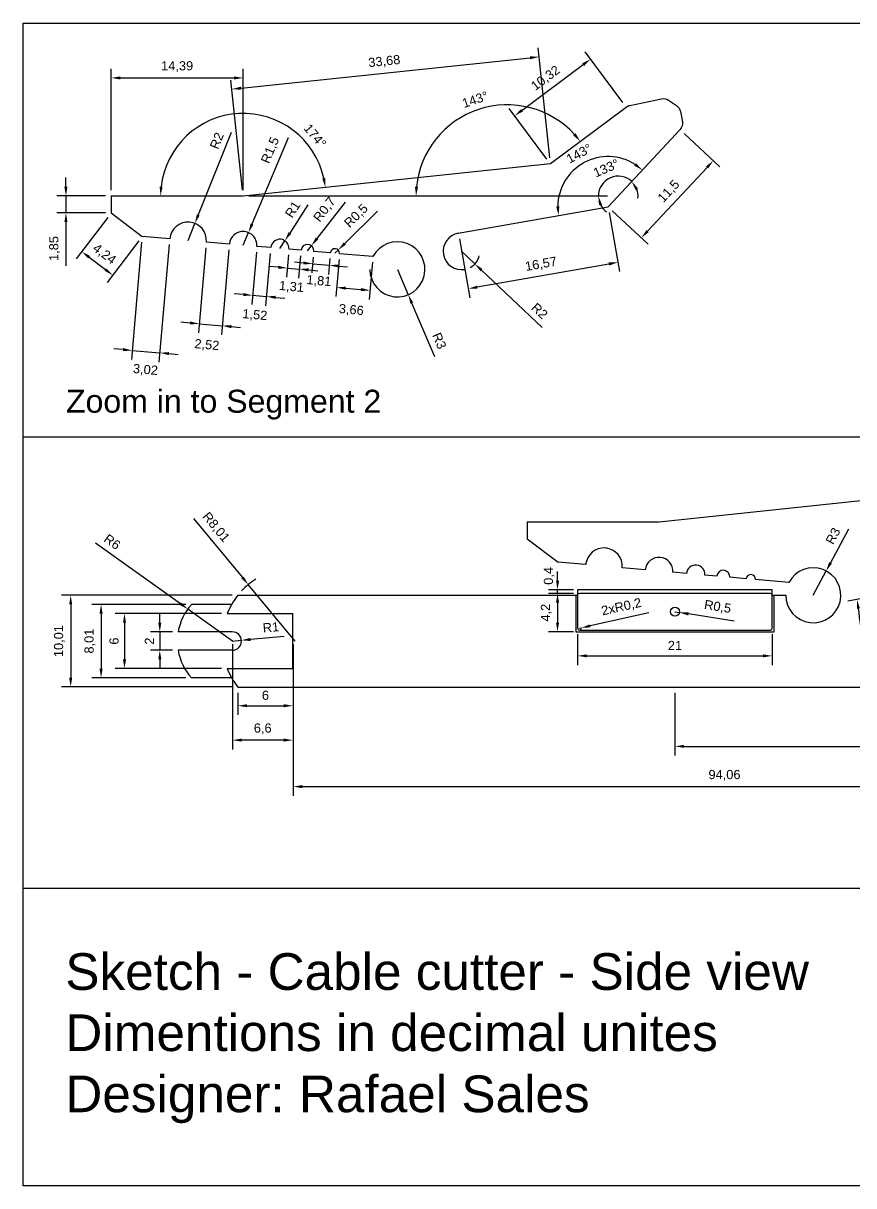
# Model space of a CAD drawing. Header units: millimetres. Extents: x 2155 to 2295, y 1443 to 1570.
# Drawn here: x 2154.8 to 2245.4, y 1443.3 to 1570 of the extents above; entities that cross this region are included whole.
import ezdxf

# ---------------------------------------------------------------- set-up
doc = ezdxf.new("R2010")
doc.units = ezdxf.units.MM
doc.layers.add('Dim', color=150, linetype='Continuous')
doc.styles.get("Standard").update_dxf_attribs({"font": 'arial.ttf'})
doc.dimstyles.new('ISO-25', dxfattribs={"dimtxt": 1, "dimasz": 1, "dimexe": 1, "dimexo": 0.625, "dimtad": 1, "dimtxsty": 'Standard', "dimcen": 1, "dimadec": 0, "dimazin": 0, "dimtfac": 1, "dimtmove": 0, "dimatfit": 3, "dimfxl": 1, "dimarcsym": 0})

# ---------------------------------------------------------------- blocks, each defined once
blk = doc.blocks.new('*D3')
at = {"layer": 'Defpoints', "color": 0, "transparency": 16777216}
for p in [(2242.36, 1510.3), (2240.95, 1507.65)]:
    blk.add_point(p, dxfattribs=at)
at = {"layer": 'Dim', "color": 0, "lineweight": -2, "transparency": 16777216}
for p, q in [((2244.78, 1514.85), (2242.83, 1511.18)), ((2240.95, 1507.65), (2242.36, 1510.3))]:
    blk.add_line(p, q, dxfattribs=at)
at = {"layer": 'Dim', "color": 0, "transparency": 16777216}
blk.add_solid([(2242.68, 1511.26), (2242.98, 1511.11), (2242.36, 1510.3)], dxfattribs=at)
at = {"layer": 'Dim', "color": 0, "transparency": 16777216, "insert": (2243.1, 1514.12), "char_height": 1, "attachment_point": 5, "rotation": 61.9548}
blk.add_mtext('R3', dxfattribs=at)
blk = doc.blocks.new('*D7')
at = {"layer": 'Defpoints', "color": 0, "transparency": 16777216}
for p in [(2177.61, 1502.65), (2178.61, 1502.74)]:
    blk.add_point(p, dxfattribs=at)
at = {"layer": 'Dim', "color": 0, "lineweight": -2, "transparency": 16777216}
for p, q in [((2177.61, 1502.65), (2178.61, 1502.74)), ((2183.26, 1503.15), (2179.61, 1502.83))]:
    blk.add_line(p, q, dxfattribs=at)
at = {"layer": 'Dim', "color": 0, "transparency": 16777216}
blk.add_solid([(2179.59, 1502.99), (2179.62, 1502.66), (2178.61, 1502.74)], dxfattribs=at)
at = {"layer": 'Dim', "color": 0, "transparency": 16777216, "insert": (2181.83, 1504.16), "char_height": 1, "attachment_point": 5, "rotation": 5.0805}
blk.add_mtext('R1', dxfattribs=at)
blk = doc.blocks.new('*D8')
at = {"layer": 'Defpoints', "color": 0, "transparency": 16777216}
for p in [(2172.77, 1506.15), (2177.65, 1502.65)]:
    blk.add_point(p, dxfattribs=at)
at = {"layer": 'Dim', "color": 0, "lineweight": -2, "transparency": 16777216}
for p, q in [((2162.71, 1513.38), (2171.96, 1506.74)), ((2177.65, 1502.65), (2172.77, 1506.15))]:
    blk.add_line(p, q, dxfattribs=at)
at = {"layer": 'Dim', "color": 0, "transparency": 16777216}
blk.add_solid([(2172.06, 1506.87), (2171.86, 1506.6), (2172.77, 1506.15)], dxfattribs=at)
at = {"layer": 'Dim', "color": 0, "transparency": 16777216, "insert": (2164.54, 1513.47), "char_height": 1, "attachment_point": 5, "rotation": 324.2882}
blk.add_mtext('R6', dxfattribs=at)
blk = doc.blocks.new('*D9')
at = {"layer": 'Defpoints', "color": 0, "transparency": 16777216}
for p in [(2173.17, 1506.65), (2163.32, 1498.65), (2173.17, 1498.65)]:
    blk.add_point(p, dxfattribs=at)
at = {"layer": 'Dim', "color": 0, "lineweight": -2, "transparency": 16777216}
for p, q in [((2172.55, 1506.65), (2162.32, 1506.65)), ((2163.32, 1505.65), (2163.32, 1499.65)), ((2172.55, 1498.65), (2162.32, 1498.65))]:
    blk.add_line(p, q, dxfattribs=at)
at = {"layer": 'Dim', "color": 0, "transparency": 16777216}
for points in [[(2163.15, 1505.65), (2163.49, 1505.65), (2163.32, 1506.65)], [(2163.15, 1499.65), (2163.49, 1499.65), (2163.32, 1498.65)]]:
    blk.add_solid(points, dxfattribs=at)
at = {"layer": 'Dim', "color": 0, "transparency": 16777216, "insert": (2162.1, 1502.65), "char_height": 1, "attachment_point": 5, "rotation": 90}
blk.add_mtext('8,01', dxfattribs=at)
blk = doc.blocks.new('*D10')
at = {"layer": 'Defpoints', "color": 0, "transparency": 16777216}
for p in [(2171.73, 1503.65), (2169.72, 1501.65), (2171.73, 1501.65)]:
    blk.add_point(p, dxfattribs=at)
at = {"layer": 'Dim', "color": 0, "lineweight": -2, "transparency": 16777216}
for p, q in [((2169.72, 1504.65), (2169.72, 1505.65)), ((2171.1, 1503.65), (2168.72, 1503.65)), ((2169.72, 1503.65), (2169.72, 1501.65)), ((2171.1, 1501.65), (2168.72, 1501.65)), ((2169.72, 1500.65), (2169.72, 1499.65))]:
    blk.add_line(p, q, dxfattribs=at)
at = {"layer": 'Dim', "color": 0, "transparency": 16777216}
for points in [[(2169.55, 1504.65), (2169.89, 1504.65), (2169.72, 1503.65)], [(2169.55, 1500.65), (2169.89, 1500.65), (2169.72, 1501.65)]]:
    blk.add_solid(points, dxfattribs=at)
at = {"layer": 'Dim', "color": 0, "transparency": 16777216, "insert": (2168.59, 1502.65), "char_height": 1, "attachment_point": 5, "rotation": 90}
blk.add_mtext('2', dxfattribs=at)
blk = doc.blocks.new('*D11')
at = {"layer": 'Defpoints', "color": 0, "transparency": 16777216}
for p in [(2177.06, 1505.65), (2165.87, 1499.65), (2177.06, 1499.65)]:
    blk.add_point(p, dxfattribs=at)
at = {"layer": 'Dim', "color": 0, "lineweight": -2, "transparency": 16777216}
for p, q in [((2176.44, 1505.65), (2164.87, 1505.65)), ((2165.87, 1504.65), (2165.87, 1500.65)), ((2176.44, 1499.65), (2164.87, 1499.65))]:
    blk.add_line(p, q, dxfattribs=at)
at = {"layer": 'Dim', "color": 0, "transparency": 16777216}
for points in [[(2165.71, 1504.65), (2166.04, 1504.65), (2165.87, 1505.65)], [(2165.71, 1500.65), (2166.04, 1500.65), (2165.87, 1499.65)]]:
    blk.add_solid(points, dxfattribs=at)
at = {"layer": 'Dim', "color": 0, "transparency": 16777216, "insert": (2164.74, 1502.65), "char_height": 1, "attachment_point": 5, "rotation": 90}
blk.add_mtext('6', dxfattribs=at)
blk = doc.blocks.new('*D12')
at = {"layer": 'Defpoints', "color": 0, "transparency": 16777216}
for p in [(2178.23, 1507.65), (2160.01, 1497.65), (2178.23, 1497.65)]:
    blk.add_point(p, dxfattribs=at)
at = {"layer": 'Dim', "color": 0, "lineweight": -2, "transparency": 16777216}
for p, q in [((2177.61, 1507.65), (2159.01, 1507.65)), ((2160.01, 1506.65), (2160.01, 1498.65)), ((2177.61, 1497.65), (2159.01, 1497.65))]:
    blk.add_line(p, q, dxfattribs=at)
at = {"layer": 'Dim', "color": 0, "transparency": 16777216}
for points in [[(2159.84, 1506.65), (2160.17, 1506.65), (2160.01, 1507.65)], [(2159.84, 1498.65), (2160.17, 1498.65), (2160.01, 1497.65)]]:
    blk.add_solid(points, dxfattribs=at)
at = {"layer": 'Dim', "color": 0, "transparency": 16777216, "insert": (2158.78, 1502.65), "char_height": 1, "attachment_point": 5, "rotation": 90}
blk.add_mtext('10,01', dxfattribs=at)
blk = doc.blocks.new('*D13')
at = {"layer": 'Defpoints', "color": 0, "transparency": 16777216}
for p in [(2179.37, 1508.81), (2184.48, 1502.65)]:
    blk.add_point(p, dxfattribs=at)
at = {"layer": 'Dim', "color": 0, "lineweight": -2, "transparency": 16777216}
for p, q in [((2173.39, 1516.03), (2178.74, 1509.58)), ((2184.48, 1502.65), (2179.37, 1508.81))]:
    blk.add_line(p, q, dxfattribs=at)
blk.add_arc((2184.48, 1502.65), 8.01, 122.5049, 136.8446, dxfattribs=at)
at = {"layer": 'Dim', "color": 0, "transparency": 16777216}
blk.add_solid([(2178.86, 1509.69), (2178.61, 1509.48), (2179.37, 1508.81)], dxfattribs=at)
at = {"layer": 'Dim', "color": 0, "transparency": 16777216, "insert": (2175.81, 1515.03), "char_height": 1, "attachment_point": 5, "rotation": 309.662}
blk.add_mtext('R8,01', dxfattribs=at)
blk = doc.blocks.new('*D14')
at = {"layer": 'Defpoints', "color": 0, "transparency": 16777216}
for p in [(2177.64, 1502.94), (2184.24, 1502.94), (2177.64, 1491.85)]:
    blk.add_point(p, dxfattribs=at)
at = {"layer": 'Dim', "color": 0, "lineweight": -2, "transparency": 16777216}
for p, q in [((2177.64, 1502.32), (2177.64, 1490.85)), ((2184.24, 1502.32), (2184.24, 1490.85)), ((2183.24, 1491.85), (2178.64, 1491.85))]:
    blk.add_line(p, q, dxfattribs=at)
at = {"layer": 'Dim', "color": 0, "transparency": 16777216}
for points in [[(2178.64, 1492.02), (2178.64, 1491.69), (2177.64, 1491.85)], [(2183.24, 1492.02), (2183.24, 1491.69), (2184.24, 1491.85)]]:
    blk.add_solid(points, dxfattribs=at)
at = {"layer": 'Dim', "color": 0, "transparency": 16777216, "insert": (2180.94, 1493.08), "char_height": 1, "attachment_point": 5}
blk.add_mtext('6,6', dxfattribs=at)
blk = doc.blocks.new('*D15')
at = {"layer": 'Defpoints', "color": 0, "transparency": 16777216}
for p in [(2178.23, 1497.65), (2184.24, 1497.65), (2184.24, 1495.6)]:
    blk.add_point(p, dxfattribs=at)
at = {"layer": 'Dim', "color": 0, "lineweight": -2, "transparency": 16777216}
for p, q in [((2178.23, 1497.02), (2178.23, 1494.6)), ((2184.24, 1497.02), (2184.24, 1494.6)), ((2179.23, 1495.6), (2183.24, 1495.6))]:
    blk.add_line(p, q, dxfattribs=at)
at = {"layer": 'Dim', "color": 0, "transparency": 16777216}
for points in [[(2179.23, 1495.77), (2179.23, 1495.44), (2178.23, 1495.6)], [(2183.24, 1495.77), (2183.24, 1495.44), (2184.24, 1495.6)]]:
    blk.add_solid(points, dxfattribs=at)
at = {"layer": 'Dim', "color": 0, "transparency": 16777216, "insert": (2181.24, 1496.74), "char_height": 1, "attachment_point": 5}
blk.add_mtext('6', dxfattribs=at)
blk = doc.blocks.new('*D16')
at = {"layer": 'Defpoints', "color": 0, "transparency": 16777216}
for p in [(2184.24, 1497.65), (2278.3, 1497.65), (2278.3, 1486.79)]:
    blk.add_point(p, dxfattribs=at)
at = {"layer": 'Dim', "color": 0, "lineweight": -2, "transparency": 16777216}
for p, q in [((2184.24, 1497.02), (2184.24, 1485.79)), ((2278.3, 1497.02), (2278.3, 1485.79)), ((2185.24, 1486.79), (2277.3, 1486.79))]:
    blk.add_line(p, q, dxfattribs=at)
at = {"layer": 'Dim', "color": 0, "transparency": 16777216}
for points in [[(2185.24, 1486.95), (2185.24, 1486.62), (2184.24, 1486.79)], [(2277.3, 1486.95), (2277.3, 1486.62), (2278.3, 1486.79)]]:
    blk.add_solid(points, dxfattribs=at)
at = {"layer": 'Dim', "color": 0, "transparency": 16777216, "insert": (2231.27, 1488.01), "char_height": 1, "attachment_point": 5}
blk.add_mtext('94,06', dxfattribs=at)
blk = doc.blocks.new('*D17')
at = {"layer": 'Defpoints', "color": 0, "transparency": 16777216}
for p in [(2268.98, 1511.3), (2248.28, 1507.65), (2246.44, 1500.84), (2178.23, 1497.65), (2278.3, 1497.65)]:
    blk.add_point(p, dxfattribs=at)
at = {"layer": 'Dim', "color": 0, "lineweight": -2, "transparency": 16777216}
blk.add_line((2247.67, 1507.54), (2244.71, 1507.02), dxfattribs=at)
blk.add_arc((2191.53, 1497.65), 55, 1.0417, 8.9583, dxfattribs=at)
at = {"layer": 'Dim', "color": 0, "transparency": 16777216}
for points in [[(2245.7, 1506.18), (2246.03, 1506.24), (2245.7, 1507.2)], [(2246.69, 1498.65), (2246.36, 1498.64), (2246.53, 1497.65)]]:
    blk.add_solid(points, dxfattribs=at)
at = {"layer": 'Dim', "color": 0, "transparency": 16777216, "insert": (2247.46, 1502.54), "char_height": 1, "attachment_point": 5, "rotation": 275}
blk.add_mtext('10°', dxfattribs=at)
blk = doc.blocks.new('*D24')
at = {"layer": 'Defpoints', "color": 0, "transparency": 16777216}
for p in [(2215.26, 1504.05), (2236.47, 1504.05), (2236.47, 1501.04)]:
    blk.add_point(p, dxfattribs=at)
at = {"layer": 'Dim', "color": 0, "lineweight": -2, "transparency": 16777216}
for p, q in [((2215.26, 1503.42), (2215.26, 1500.04)), ((2236.47, 1503.42), (2236.47, 1500.04)), ((2216.26, 1501.04), (2235.47, 1501.04))]:
    blk.add_line(p, q, dxfattribs=at)
at = {"layer": 'Dim', "color": 0, "transparency": 16777216}
for points in [[(2216.26, 1501.21), (2216.26, 1500.88), (2215.26, 1501.04)], [(2235.47, 1501.21), (2235.47, 1500.88), (2236.47, 1501.04)]]:
    blk.add_solid(points, dxfattribs=at)
at = {"layer": 'Dim', "color": 0, "transparency": 16777216, "insert": (2225.87, 1502.17), "char_height": 1, "attachment_point": 5}
blk.add_mtext('21', dxfattribs=at)
blk = doc.blocks.new('*D25')
at = {"layer": 'Defpoints', "color": 0, "transparency": 16777216}
for p in [(2225.87, 1497.65), (2278.3, 1497.65), (2278.3, 1491.17)]:
    blk.add_point(p, dxfattribs=at)
at = {"layer": 'Dim', "color": 0, "lineweight": -2, "transparency": 16777216}
for p, q in [((2225.87, 1497.02), (2225.87, 1490.17)), ((2278.3, 1497.02), (2278.3, 1490.17)), ((2226.87, 1491.17), (2277.3, 1491.17))]:
    blk.add_line(p, q, dxfattribs=at)
at = {"layer": 'Dim', "color": 0, "transparency": 16777216}
for points in [[(2226.87, 1491.34), (2226.87, 1491.01), (2225.87, 1491.17)], [(2277.3, 1491.34), (2277.3, 1491.01), (2278.3, 1491.17)]]:
    blk.add_solid(points, dxfattribs=at)
at = {"layer": 'Dim', "color": 0, "transparency": 16777216, "insert": (2252.08, 1492.4), "char_height": 1, "attachment_point": 5}
blk.add_mtext('52,44', dxfattribs=at)
blk = doc.blocks.new('*D27')
at = {"layer": 'Defpoints', "color": 0, "transparency": 16777216}
for p in [(2215.46, 1507.85), (2213.07, 1503.65), (2215.46, 1503.65)]:
    blk.add_point(p, dxfattribs=at)
at = {"layer": 'Dim', "color": 0, "lineweight": -2, "transparency": 16777216}
for p, q in [((2214.83, 1507.85), (2212.07, 1507.85)), ((2213.07, 1506.85), (2213.07, 1504.65)), ((2214.83, 1503.65), (2212.07, 1503.65))]:
    blk.add_line(p, q, dxfattribs=at)
at = {"layer": 'Dim', "color": 0, "transparency": 16777216}
for points in [[(2212.91, 1506.85), (2213.24, 1506.85), (2213.07, 1507.85)], [(2212.91, 1504.65), (2213.24, 1504.65), (2213.07, 1503.65)]]:
    blk.add_solid(points, dxfattribs=at)
at = {"layer": 'Dim', "color": 0, "transparency": 16777216, "insert": (2211.85, 1505.75), "char_height": 1, "attachment_point": 5, "rotation": 90}
blk.add_mtext('4,2', dxfattribs=at)
blk = doc.blocks.new('*D28')
at = {"layer": 'Defpoints', "color": 0, "transparency": 16777216}
for p in [(2213.07, 1508.25), (2215.46, 1508.25), (2215.46, 1507.85)]:
    blk.add_point(p, dxfattribs=at)
at = {"layer": 'Dim', "color": 0, "lineweight": -2, "transparency": 16777216}
for p, q in [((2213.07, 1509.25), (2213.07, 1510.25)), ((2214.83, 1508.25), (2212.07, 1508.25)), ((2214.83, 1507.85), (2212.07, 1507.85)), ((2213.07, 1507.85), (2213.07, 1508.25)), ((2213.07, 1506.85), (2213.07, 1505.85))]:
    blk.add_line(p, q, dxfattribs=at)
at = {"layer": 'Dim', "color": 0, "transparency": 16777216}
for points in [[(2212.91, 1509.25), (2213.24, 1509.25), (2213.07, 1508.25)], [(2212.91, 1506.85), (2213.24, 1506.85), (2213.07, 1507.85)]]:
    blk.add_solid(points, dxfattribs=at)
at = {"layer": 'Dim', "color": 0, "transparency": 16777216, "insert": (2212.17, 1509.76), "char_height": 1, "attachment_point": 5, "rotation": 90}
blk.add_mtext('0,4', dxfattribs=at)
blk = doc.blocks.new('*D29')
at = {"layer": 'Defpoints', "color": 0, "transparency": 16777216}
for p in [(2225.87, 1505.85), (2226.36, 1505.77)]:
    blk.add_point(p, dxfattribs=at)
at = {"layer": 'Dim', "color": 0, "lineweight": -2, "transparency": 16777216}
for p, q in [((2225.87, 1505.85), (2226.36, 1505.77)), ((2232.32, 1504.81), (2227.35, 1505.61))]:
    blk.add_line(p, q, dxfattribs=at)
at = {"layer": 'Dim', "color": 0, "transparency": 16777216}
blk.add_solid([(2227.37, 1505.78), (2227.32, 1505.45), (2226.36, 1505.77)], dxfattribs=at)
at = {"layer": 'Dim', "color": 0, "transparency": 16777216, "insert": (2230.52, 1506.34), "char_height": 1, "attachment_point": 5, "rotation": 350.8528}
blk.add_mtext('R0,5', dxfattribs=at)
blk = doc.blocks.new('*D30')
at = {"layer": 'Defpoints', "color": 0, "transparency": 16777216}
for p in [(2215.46, 1504.05), (2215.65, 1504.09)]:
    blk.add_point(p, dxfattribs=at)
at = {"layer": 'Dim', "color": 0, "lineweight": -2, "transparency": 16777216}
for p, q in [((2223.03, 1505.74), (2216.63, 1504.31)), ((2215.46, 1504.05), (2215.65, 1504.09))]:
    blk.add_line(p, q, dxfattribs=at)
blk.add_arc((2215.46, 1504.05), 0.2, 270, 12.5865, dxfattribs=at)
at = {"layer": 'Dim', "color": 0, "transparency": 16777216}
blk.add_solid([(2216.59, 1504.47), (2216.67, 1504.15), (2215.65, 1504.09)], dxfattribs=at)
at = {"layer": 'Dim', "color": 0, "transparency": 16777216, "insert": (2220.05, 1506.33), "char_height": 1, "attachment_point": 5, "rotation": 12.5865}
blk.add_mtext('2xR0,2', dxfattribs=at)
blk = doc.blocks.new('*D31')
at = {"layer": 'Defpoints', "color": 0, "transparency": 16777216}
for p in [(2195.62, 1543.18), (2196.8, 1540.42)]:
    blk.add_point(p, dxfattribs=at)
at = {"layer": 'Dim', "color": 0, "lineweight": -2, "transparency": 16777216}
for p, q in [((2195.62, 1543.18), (2196.8, 1540.42)), ((2199.71, 1533.63), (2197.19, 1539.5))]:
    blk.add_line(p, q, dxfattribs=at)
at = {"layer": 'Dim', "color": 0, "transparency": 16777216}
blk.add_solid([(2197.35, 1539.57), (2197.04, 1539.44), (2196.8, 1540.42)], dxfattribs=at)
at = {"layer": 'Dim', "color": 0, "transparency": 16777216, "insert": (2200.19, 1535.39), "char_height": 1, "attachment_point": 5, "rotation": 293.2104}
blk.add_mtext('R3', dxfattribs=at)
blk = doc.blocks.new('*D32')
at = {"layer": 'Defpoints', "color": 0, "transparency": 16777216}
for p in [(2202.61, 1545.15), (2204.06, 1543.77)]:
    blk.add_point(p, dxfattribs=at)
at = {"layer": 'Dim', "color": 0, "lineweight": -2, "transparency": 16777216}
for p, q in [((2202.61, 1545.15), (2204.06, 1543.77)), ((2211.38, 1536.85), (2204.79, 1543.09))]:
    blk.add_line(p, q, dxfattribs=at)
blk.add_arc((2202.61, 1545.15), 2, 297.8929, 345.2057, dxfattribs=at)
at = {"layer": 'Dim', "color": 0, "transparency": 16777216}
blk.add_solid([(2204.9, 1543.21), (2204.67, 1542.97), (2204.06, 1543.77)], dxfattribs=at)
at = {"layer": 'Dim', "color": 0, "transparency": 16777216, "insert": (2211.12, 1538.65), "char_height": 1, "attachment_point": 5, "rotation": 316.577}
blk.add_mtext('R2', dxfattribs=at)
blk = doc.blocks.new('*D33')
at = {"layer": 'Defpoints', "color": 0, "transparency": 16777216}
for p in [(2189.17, 1545.29), (2188.81, 1544.93)]:
    blk.add_point(p, dxfattribs=at)
at = {"layer": 'Dim', "color": 0, "lineweight": -2, "transparency": 16777216}
for p, q in [((2193.46, 1549.53), (2189.88, 1545.99)), ((2188.81, 1544.93), (2189.17, 1545.29))]:
    blk.add_line(p, q, dxfattribs=at)
at = {"layer": 'Dim', "color": 0, "transparency": 16777216}
blk.add_solid([(2189.76, 1546.11), (2190, 1545.87), (2189.17, 1545.29)], dxfattribs=at)
at = {"layer": 'Dim', "color": 0, "transparency": 16777216, "insert": (2191.16, 1548.98), "char_height": 1, "attachment_point": 5, "rotation": 44.7015}
blk.add_mtext('R0,5', dxfattribs=at)
blk = doc.blocks.new('*D34')
at = {"layer": 'Defpoints', "color": 0, "transparency": 16777216}
for p in [(2185.81, 1545.2), (2186.24, 1545.75)]:
    blk.add_point(p, dxfattribs=at)
at = {"layer": 'Dim', "color": 0, "lineweight": -2, "transparency": 16777216}
for p, q in [((2189.94, 1550.51), (2186.85, 1546.54)), ((2185.81, 1545.2), (2186.24, 1545.75))]:
    blk.add_line(p, q, dxfattribs=at)
at = {"layer": 'Dim', "color": 0, "transparency": 16777216}
blk.add_solid([(2186.72, 1546.64), (2186.99, 1546.44), (2186.24, 1545.75)], dxfattribs=at)
at = {"layer": 'Dim', "color": 0, "transparency": 16777216, "insert": (2187.73, 1549.67), "char_height": 1, "attachment_point": 5, "rotation": 52.1776}
blk.add_mtext('R0,7', dxfattribs=at)
blk = doc.blocks.new('*D35')
at = {"layer": 'Defpoints', "color": 0, "transparency": 16777216}
for p in [(2183.35, 1546.3), (2182.81, 1545.46)]:
    blk.add_point(p, dxfattribs=at)
at = {"layer": 'Dim', "color": 0, "lineweight": -2, "transparency": 16777216}
for p, q in [((2185.87, 1550.23), (2183.89, 1547.14)), ((2182.81, 1545.46), (2183.35, 1546.3))]:
    blk.add_line(p, q, dxfattribs=at)
at = {"layer": 'Dim', "color": 0, "transparency": 16777216}
blk.add_solid([(2183.75, 1547.23), (2184.03, 1547.05), (2183.35, 1546.3)], dxfattribs=at)
at = {"layer": 'Dim', "color": 0, "transparency": 16777216, "insert": (2184.2, 1549.72), "char_height": 1, "attachment_point": 5, "rotation": 57.3249}
blk.add_mtext('R1', dxfattribs=at)
blk = doc.blocks.new('*D36')
at = {"layer": 'Defpoints', "color": 0, "transparency": 16777216}
for p in [(2179.39, 1547.19), (2178.81, 1545.81)]:
    blk.add_point(p, dxfattribs=at)
at = {"layer": 'Dim', "color": 0, "lineweight": -2, "transparency": 16777216}
for p, q in [((2183.72, 1557.53), (2179.77, 1548.12)), ((2178.81, 1545.81), (2179.39, 1547.19))]:
    blk.add_line(p, q, dxfattribs=at)
at = {"layer": 'Dim', "color": 0, "transparency": 16777216}
blk.add_solid([(2179.62, 1548.18), (2179.93, 1548.05), (2179.39, 1547.19)], dxfattribs=at)
at = {"layer": 'Dim', "color": 0, "transparency": 16777216, "insert": (2181.81, 1556.15), "char_height": 1, "attachment_point": 5, "rotation": 67.276}
blk.add_mtext('R1,5', dxfattribs=at)
blk = doc.blocks.new('*D37')
at = {"layer": 'Defpoints', "color": 0, "transparency": 16777216}
for p in [(2173.54, 1548.19), (2172.8, 1546.34)]:
    blk.add_point(p, dxfattribs=at)
at = {"layer": 'Dim', "color": 0, "lineweight": -2, "transparency": 16777216}
for p, q in [((2177.5, 1558.12), (2173.91, 1549.12)), ((2172.8, 1546.34), (2173.54, 1548.19))]:
    blk.add_line(p, q, dxfattribs=at)
at = {"layer": 'Dim', "color": 0, "transparency": 16777216}
blk.add_solid([(2173.76, 1549.19), (2174.07, 1549.06), (2173.54, 1548.19)], dxfattribs=at)
at = {"layer": 'Dim', "color": 0, "transparency": 16777216, "insert": (2175.93, 1557.21), "char_height": 1, "attachment_point": 5, "rotation": 68.2486}
blk.add_mtext('R2', dxfattribs=at)
blk = doc.blocks.new('*D38')
at = {"layer": 'Defpoints', "color": 0, "transparency": 16777216}
for p in [(2178.81, 1564.05), (2164.42, 1551.18), (2178.81, 1551.18)]:
    blk.add_point(p, dxfattribs=at)
at = {"layer": 'Dim', "color": 0, "lineweight": -2, "transparency": 16777216}
for p, q in [((2164.42, 1551.81), (2164.42, 1565.05)), ((2165.42, 1564.05), (2177.81, 1564.05)), ((2178.81, 1551.81), (2178.81, 1565.05))]:
    blk.add_line(p, q, dxfattribs=at)
at = {"layer": 'Dim', "color": 0, "transparency": 16777216}
for points in [[(2165.42, 1564.22), (2165.42, 1563.89), (2164.42, 1564.05)], [(2177.81, 1564.22), (2177.81, 1563.89), (2178.81, 1564.05)]]:
    blk.add_solid(points, dxfattribs=at)
at = {"layer": 'Dim', "color": 0, "transparency": 16777216, "insert": (2171.61, 1565.28), "char_height": 1, "attachment_point": 5}
blk.add_mtext('14,39', dxfattribs=at)
blk = doc.blocks.new('*D39')
at = {"layer": 'Defpoints', "color": 0, "transparency": 16777216}
for p in [(2211.07, 1566.35), (2212.3, 1554.7), (2178.81, 1551.18)]:
    blk.add_point(p, dxfattribs=at)
at = {"layer": 'Dim', "color": 0, "lineweight": -2, "transparency": 16777216}
for p, q in [((2212.23, 1555.33), (2210.97, 1567.34)), ((2178.58, 1562.93), (2210.08, 1566.24)), ((2178.74, 1551.81), (2177.48, 1563.82))]:
    blk.add_line(p, q, dxfattribs=at)
at = {"layer": 'Dim', "color": 0, "transparency": 16777216}
for points in [[(2210.06, 1566.41), (2210.1, 1566.08), (2211.07, 1566.35)], [(2178.56, 1563.1), (2178.59, 1562.76), (2177.58, 1562.83)]]:
    blk.add_solid(points, dxfattribs=at)
at = {"layer": 'Dim', "color": 0, "transparency": 16777216, "insert": (2194.2, 1565.81), "char_height": 1, "attachment_point": 5, "rotation": 6}
blk.add_mtext('33,68', dxfattribs=at)
blk = doc.blocks.new('*D40')
at = {"layer": 'Defpoints', "color": 0, "transparency": 16777216}
for p in [(2216.67, 1566.1), (2220.57, 1560.88), (2212.3, 1554.7)]:
    blk.add_point(p, dxfattribs=at)
at = {"layer": 'Dim', "color": 0, "lineweight": -2, "transparency": 16777216}
for p, q in [((2220.19, 1561.38), (2216.07, 1566.9)), ((2209.2, 1560.52), (2215.87, 1565.5)), ((2211.92, 1555.21), (2207.8, 1560.72))]:
    blk.add_line(p, q, dxfattribs=at)
at = {"layer": 'Dim', "color": 0, "transparency": 16777216}
for points in [[(2215.77, 1565.63), (2215.97, 1565.36), (2216.67, 1566.1)], [(2209.1, 1560.65), (2209.3, 1560.39), (2208.4, 1559.92)]]:
    blk.add_solid(points, dxfattribs=at)
at = {"layer": 'Dim', "color": 0, "transparency": 16777216, "insert": (2211.8, 1563.99), "char_height": 1, "attachment_point": 5, "rotation": 36.76}
blk.add_mtext('10,32', dxfattribs=at)
blk = doc.blocks.new('*D41')
at = {"layer": 'Defpoints', "color": 0, "transparency": 16777216}
for p in [(2218.58, 1550), (2202.26, 1547.12), (2203.33, 1541.06)]:
    blk.add_point(p, dxfattribs=at)
at = {"layer": 'Dim', "color": 0, "lineweight": -2, "transparency": 16777216}
for p, q in [((2218.69, 1549.38), (2219.82, 1542.95)), ((2202.37, 1546.51), (2203.5, 1540.07)), ((2218.66, 1543.76), (2204.31, 1541.23))]:
    blk.add_line(p, q, dxfattribs=at)
at = {"layer": 'Dim', "color": 0, "transparency": 16777216}
for points in [[(2218.63, 1543.93), (2218.69, 1543.6), (2219.65, 1543.94)], [(2204.28, 1541.4), (2204.34, 1541.07), (2203.33, 1541.06)]]:
    blk.add_solid(points, dxfattribs=at)
at = {"layer": 'Dim', "color": 0, "transparency": 16777216, "insert": (2211.28, 1543.7), "char_height": 1, "attachment_point": 5, "rotation": 10}
blk.add_mtext('16,57', dxfattribs=at)
blk = doc.blocks.new('*D42')
at = {"layer": 'Defpoints', "color": 0, "transparency": 16777216}
for p in [(2226.42, 1558.41), (2230.05, 1555.03), (2218.58, 1550)]:
    blk.add_point(p, dxfattribs=at)
at = {"layer": 'Dim', "color": 0, "lineweight": -2, "transparency": 16777216}
for p, q in [((2226.88, 1557.98), (2230.78, 1554.35)), ((2222.89, 1547.35), (2229.37, 1554.3)), ((2219.04, 1549.57), (2222.94, 1545.93))]:
    blk.add_line(p, q, dxfattribs=at)
at = {"layer": 'Dim', "color": 0, "transparency": 16777216}
for points in [[(2229.25, 1554.41), (2229.49, 1554.18), (2230.05, 1555.03)], [(2222.77, 1547.46), (2223.01, 1547.23), (2222.21, 1546.62)]]:
    blk.add_solid(points, dxfattribs=at)
at = {"layer": 'Dim', "color": 0, "transparency": 16777216, "insert": (2225.23, 1551.66), "char_height": 1, "attachment_point": 5, "rotation": 47}
blk.add_mtext('11,5', dxfattribs=at)
blk = doc.blocks.new('*D43')
at = {"layer": 'Defpoints', "color": 0, "transparency": 16777216}
for p in [(2164.42, 1551.18), (2159.49, 1549.33), (2164.42, 1549.33)]:
    blk.add_point(p, dxfattribs=at)
at = {"layer": 'Dim', "color": 0, "lineweight": -2, "transparency": 16777216}
for p, q in [((2159.49, 1552.18), (2159.49, 1553.18)), ((2163.79, 1551.18), (2158.49, 1551.18)), ((2159.49, 1551.18), (2159.49, 1549.33)), ((2163.79, 1549.33), (2158.49, 1549.33)), ((2159.49, 1548.33), (2159.49, 1543.57))]:
    blk.add_line(p, q, dxfattribs=at)
at = {"layer": 'Dim', "color": 0, "transparency": 16777216}
for points in [[(2159.32, 1552.18), (2159.66, 1552.18), (2159.49, 1551.18)], [(2159.32, 1548.33), (2159.66, 1548.33), (2159.49, 1549.33)]]:
    blk.add_solid(points, dxfattribs=at)
at = {"layer": 'Dim', "color": 0, "transparency": 16777216, "insert": (2158.26, 1545.45), "char_height": 1, "attachment_point": 5, "rotation": 90}
blk.add_mtext('1,85', dxfattribs=at)
blk = doc.blocks.new('*D44')
at = {"layer": 'Defpoints', "color": 0, "transparency": 16777216}
for p in [(2164.42, 1549.33), (2167.8, 1546.77), (2164.6, 1542.55)]:
    blk.add_point(p, dxfattribs=at)
at = {"layer": 'Dim', "color": 0, "lineweight": -2, "transparency": 16777216}
for p, q in [((2164.04, 1548.83), (2160.62, 1544.31)), ((2167.42, 1546.28), (2164, 1541.75)), ((2162.02, 1544.5), (2163.8, 1543.15))]:
    blk.add_line(p, q, dxfattribs=at)
at = {"layer": 'Dim', "color": 0, "transparency": 16777216}
for points in [[(2162.12, 1544.64), (2161.92, 1544.37), (2161.22, 1545.11)], [(2163.9, 1543.28), (2163.7, 1543.02), (2164.6, 1542.55)]]:
    blk.add_solid(points, dxfattribs=at)
at = {"layer": 'Dim', "color": 0, "transparency": 16777216, "insert": (2163.65, 1544.81), "char_height": 1, "attachment_point": 5, "rotation": 322.8834}
blk.add_mtext('4,24', dxfattribs=at)
blk = doc.blocks.new('*D45')
at = {"layer": 'Defpoints', "color": 0, "transparency": 16777216}
for p in [(2167.8, 1546.77), (2170.81, 1546.51), (2169.72, 1534.08)]:
    blk.add_point(p, dxfattribs=at)
at = {"layer": 'Dim', "color": 0, "lineweight": -2, "transparency": 16777216}
for p, q in [((2167.74, 1546.15), (2166.62, 1533.35)), ((2170.75, 1545.89), (2169.63, 1533.08)), ((2165.72, 1534.43), (2164.72, 1534.52)), ((2166.71, 1534.34), (2169.72, 1534.08)), ((2170.72, 1533.99), (2171.71, 1533.91))]:
    blk.add_line(p, q, dxfattribs=at)
at = {"layer": 'Dim', "color": 0, "transparency": 16777216}
for points in [[(2165.73, 1534.6), (2165.7, 1534.26), (2166.71, 1534.34)], [(2170.73, 1534.16), (2170.7, 1533.83), (2169.72, 1534.08)]]:
    blk.add_solid(points, dxfattribs=at)
at = {"layer": 'Dim', "color": 0, "transparency": 16777216, "insert": (2168.15, 1532.18), "char_height": 1, "attachment_point": 5, "rotation": 355}
blk.add_mtext('3,02', dxfattribs=at)
blk = doc.blocks.new('*D46')
at = {"layer": 'Defpoints', "color": 0, "transparency": 16777216}
for p in [(2174.8, 1546.16), (2177.31, 1545.94), (2176.53, 1537.03)]:
    blk.add_point(p, dxfattribs=at)
at = {"layer": 'Dim', "color": 0, "lineweight": -2, "transparency": 16777216}
for p, q in [((2174.74, 1545.54), (2173.93, 1536.25)), ((2177.26, 1545.32), (2176.44, 1536.03)), ((2173.02, 1537.33), (2172.02, 1537.42)), ((2174.02, 1537.25), (2176.53, 1537.03)), ((2177.53, 1536.94), (2178.52, 1536.85))]:
    blk.add_line(p, q, dxfattribs=at)
at = {"layer": 'Dim', "color": 0, "transparency": 16777216}
for points in [[(2173.03, 1537.5), (2173.01, 1537.17), (2174.02, 1537.25)], [(2177.54, 1537.11), (2177.51, 1536.77), (2176.53, 1537.03)]]:
    blk.add_solid(points, dxfattribs=at)
at = {"layer": 'Dim', "color": 0, "transparency": 16777216, "insert": (2174.85, 1534.89), "char_height": 1, "attachment_point": 5, "rotation": 355}
blk.add_mtext('2,52', dxfattribs=at)
blk = doc.blocks.new('*D47')
at = {"layer": 'Defpoints', "color": 0, "transparency": 16777216}
for p in [(2180.3, 1545.68), (2181.81, 1545.55), (2181.35, 1540.22)]:
    blk.add_point(p, dxfattribs=at)
at = {"layer": 'Dim', "color": 0, "lineweight": -2, "transparency": 16777216}
for p, q in [((2180.25, 1545.06), (2179.75, 1539.35)), ((2181.76, 1544.92), (2181.26, 1539.22)), ((2178.84, 1540.44), (2177.84, 1540.52)), ((2179.84, 1540.35), (2181.35, 1540.22)), ((2182.34, 1540.13), (2183.34, 1540.04))]:
    blk.add_line(p, q, dxfattribs=at)
at = {"layer": 'Dim', "color": 0, "transparency": 16777216}
for points in [[(2178.85, 1540.6), (2178.82, 1540.27), (2179.84, 1540.35)], [(2182.36, 1540.3), (2182.33, 1539.96), (2181.35, 1540.22)]]:
    blk.add_solid(points, dxfattribs=at)
at = {"layer": 'Dim', "color": 0, "transparency": 16777216, "insert": (2180.08, 1538.16), "char_height": 1, "attachment_point": 5, "rotation": 355}
blk.add_mtext('1,52', dxfattribs=at)
blk = doc.blocks.new('*D48')
at = {"layer": 'Defpoints', "color": 0, "transparency": 16777216}
for p in [(2183.81, 1545.37), (2185.11, 1545.26), (2184.93, 1543.21)]:
    blk.add_point(p, dxfattribs=at)
at = {"layer": 'Dim', "color": 0, "lineweight": -2, "transparency": 16777216}
for p, q in [((2183.75, 1544.75), (2183.54, 1542.33)), ((2185.06, 1544.64), (2184.85, 1542.21)), ((2182.63, 1543.41), (2181.63, 1543.5)), ((2183.63, 1543.32), (2184.93, 1543.21)), ((2185.93, 1543.12), (2186.93, 1543.03))]:
    blk.add_line(p, q, dxfattribs=at)
at = {"layer": 'Dim', "color": 0, "transparency": 16777216}
for points in [[(2182.64, 1543.57), (2182.62, 1543.24), (2183.63, 1543.32)], [(2185.94, 1543.29), (2185.92, 1542.95), (2184.93, 1543.21)]]:
    blk.add_solid(points, dxfattribs=at)
at = {"layer": 'Dim', "color": 0, "transparency": 16777216, "insert": (2184.07, 1541.23), "char_height": 1, "attachment_point": 5, "rotation": 355}
blk.add_mtext('1,31', dxfattribs=at)
blk = doc.blocks.new('*D49')
at = {"layer": 'Defpoints', "color": 0, "transparency": 16777216}
for p in [(2186.51, 1545.14), (2188.31, 1544.98), (2188.2, 1543.63)]:
    blk.add_point(p, dxfattribs=at)
at = {"layer": 'Dim', "color": 0, "lineweight": -2, "transparency": 16777216}
for p, q in [((2185.39, 1543.87), (2184.4, 1543.96)), ((2186.45, 1544.51), (2186.3, 1542.79)), ((2186.39, 1543.79), (2188.2, 1543.63)), ((2188.26, 1544.36), (2188.11, 1542.63)), ((2189.19, 1543.54), (2190.19, 1543.45))]:
    blk.add_line(p, q, dxfattribs=at)
at = {"layer": 'Dim', "color": 0, "transparency": 16777216}
for points in [[(2185.41, 1544.04), (2185.38, 1543.71), (2186.39, 1543.79)], [(2189.21, 1543.71), (2189.18, 1543.38), (2188.2, 1543.63)]]:
    blk.add_solid(points, dxfattribs=at)
at = {"layer": 'Dim', "color": 0, "transparency": 16777216, "insert": (2187.06, 1541.87), "char_height": 1, "attachment_point": 5, "rotation": 355}
blk.add_mtext('1,81', dxfattribs=at)
blk = doc.blocks.new('*D50')
at = {"layer": 'Defpoints', "color": 0, "transparency": 16777216}
for p in [(2189.31, 1544.89), (2192.96, 1544.57), (2192.64, 1540.89)]:
    blk.add_point(p, dxfattribs=at)
at = {"layer": 'Dim', "color": 0, "lineweight": -2, "transparency": 16777216}
for p, q in [((2189.26, 1544.27), (2188.9, 1540.22)), ((2192.9, 1543.95), (2192.55, 1539.9)), ((2189.99, 1541.13), (2191.64, 1540.98))]:
    blk.add_line(p, q, dxfattribs=at)
at = {"layer": 'Dim', "color": 0, "transparency": 16777216}
for points in [[(2190, 1541.29), (2189.97, 1540.96), (2188.99, 1541.21)], [(2191.65, 1541.15), (2191.63, 1540.81), (2192.64, 1540.89)]]:
    blk.add_solid(points, dxfattribs=at)
at = {"layer": 'Dim', "color": 0, "transparency": 16777216, "insert": (2190.59, 1538.71), "char_height": 1, "attachment_point": 5, "rotation": 355}
blk.add_mtext('3,66', dxfattribs=at)
blk = doc.blocks.new('*D52')
at = {"layer": 'Defpoints', "color": 0, "transparency": 16777216}
for p in [(2208.54, 1561.08), (2220.57, 1560.88), (2212.3, 1554.7), (2164.42, 1551.18), (2178.81, 1551.18)]:
    blk.add_point(p, dxfattribs=at)
at = {"layer": 'Dim', "color": 0, "lineweight": -2, "transparency": 16777216}
blk.add_line((2179.43, 1551.18), (2198.65, 1551.18), dxfattribs=at)
blk.add_arc((2207.59, 1551.18), 9.94, 42.5283, 174.2316, dxfattribs=at)
at = {"layer": 'Dim', "color": 0, "transparency": 16777216}
for points in [[(2215.04, 1558.01), (2214.78, 1557.79), (2215.55, 1557.13)], [(2197.87, 1552.17), (2197.53, 1552.19), (2197.65, 1551.18)]]:
    blk.add_solid(points, dxfattribs=at)
at = {"layer": 'Dim', "color": 0, "transparency": 16777216, "insert": (2204.09, 1561.69), "char_height": 1, "attachment_point": 5, "rotation": 18.38}
blk.add_mtext('143°', dxfattribs=at)
blk = doc.blocks.new('*D53')
at = {"layer": 'Defpoints', "color": 0, "transparency": 16777216}
for p in [(2174.04, 1558.82), (2212.3, 1554.7), (2164.42, 1551.18), (2178.81, 1551.18), (2178.81, 1551.18)]:
    blk.add_point(p, dxfattribs=at)
at = {"layer": 'Dim', "color": 0, "lineweight": -2, "transparency": 16777216}
blk.add_arc((2178.81, 1551.18), 9, 12.3704, 173.6296, dxfattribs=at)
at = {"layer": 'Dim', "color": 0, "transparency": 16777216}
for points in [[(2187.76, 1553.14), (2187.43, 1553.09), (2187.76, 1552.12)], [(2170.03, 1552.17), (2169.7, 1552.19), (2169.81, 1551.18)]]:
    blk.add_solid(points, dxfattribs=at)
at = {"layer": 'Dim', "color": 0, "transparency": 16777216, "insert": (2186.65, 1557.74), "char_height": 1, "attachment_point": 5, "rotation": 309.9093}
blk.add_mtext('174°', dxfattribs=at)
blk = doc.blocks.new('*D54')
at = {"layer": 'Defpoints', "color": 0, "transparency": 16777216}
for p in [(2226.42, 1558.41), (2219.64, 1553.34), (2164.42, 1551.18), (2178.81, 1551.18), (2218.58, 1550)]:
    blk.add_point(p, dxfattribs=at)
at = {"layer": 'Dim', "color": 0, "lineweight": -2, "transparency": 16777216}
blk.add_line((2179.43, 1551.18), (2218.52, 1551.18), dxfattribs=at)
for start, end in [(47, 180), (353.4812, 20.2406), (206.7594, 233.5188)]:
    blk.add_arc((2219.69, 1551.18), 2.16, start, end, dxfattribs=at)
at = {"layer": 'Dim', "color": 0, "transparency": 16777216}
for points in [[(2221.57, 1551.84), (2221.85, 1552.02), (2221.16, 1552.76)], [(2217.59, 1550.17), (2217.92, 1550.25), (2217.52, 1551.18)]]:
    blk.add_solid(points, dxfattribs=at)
at = {"layer": 'Dim', "color": 0, "transparency": 16777216, "insert": (2218.37, 1554.21), "char_height": 1, "attachment_point": 5, "rotation": 23.5}
blk.add_mtext('133°', dxfattribs=at)
blk = doc.blocks.new('*D55')
at = {"layer": 'Defpoints', "color": 0, "transparency": 16777216}
for p in [(2226.42, 1558.41), (2218.13, 1555.46), (2218.58, 1550), (2218.58, 1550), (2202.26, 1547.12)]:
    blk.add_point(p, dxfattribs=at)
at = {"layer": 'Dim', "color": 0, "lineweight": -2, "transparency": 16777216}
blk.add_arc((2218.58, 1550), 5.48, 57.4708, 179.5292, dxfattribs=at)
at = {"layer": 'Dim', "color": 0, "transparency": 16777216}
for points in [[(2221.63, 1554.75), (2221.42, 1554.49), (2222.32, 1554.01)], [(2213.27, 1550.06), (2212.93, 1550.03), (2213.18, 1549.05)]]:
    blk.add_solid(points, dxfattribs=at)
at = {"layer": 'Dim', "color": 0, "transparency": 16777216, "insert": (2215.42, 1555.81), "char_height": 1, "attachment_point": 5, "rotation": 28.5}
blk.add_mtext('143°', dxfattribs=at)

msp = doc.modelspace()

# ---------------------------------------------------------------- linework, layer by layer
for p, q in [((2178.806, 1551.184), (2212.299, 1554.704)), ((2164.416, 1551.184), (2164.416, 1549.333)), ((2164.416, 1551.184), (2178.806, 1551.184)), ((2164.416, 1549.333), (2167.799, 1546.773)), ((2202.26, 1547.121), (2218.579, 1549.998)), ((2170.808, 1546.51), (2167.799, 1546.773)), ((2177.311, 1545.941), (2174.796, 1546.161)), ((2181.812, 1545.547), (2180.301, 1545.68)), ((2185.113, 1545.259), (2183.806, 1545.373)), ((2188.314, 1544.979), (2186.509, 1545.137)), ((2192.958, 1544.572), (2189.311, 1544.891)), ((2224.135, 1515.658), (2257.628, 1519.178)), ((2209.746, 1515.658), (2209.746, 1513.806)), ((2209.746, 1515.658), (2224.135, 1515.658)), ((2209.746, 1513.806), (2213.128, 1511.247)), ((2216.138, 1510.984), (2213.128, 1511.247)), ((2222.64, 1510.415), (2220.125, 1510.635)), ((2227.141, 1510.021), (2225.631, 1510.153)), ((2230.442, 1509.732), (2229.135, 1509.846)), ((2233.644, 1509.452), (2231.838, 1509.61)), ((2238.288, 1509.046), (2234.641, 1509.365)), ((2178.235, 1507.652), (2215.259, 1507.652)), ((2215.059, 1507.652), (2215.059, 1503.65)), ((2236.474, 1508.253), (2215.259, 1508.253)), ((2215.259, 1508.253), (2215.259, 1504.05)), ((2236.274, 1507.852), (2215.46, 1507.852)), ((2236.474, 1504.05), (2236.474, 1508.253)), ((2236.474, 1507.652), (2237.945, 1507.652)), ((2236.674, 1503.65), (2236.674, 1507.652)), ((2177.551, 1506.652), (2173.171, 1506.652)), ((2177.063, 1505.651), (2184.239, 1505.651)), ((2184.239, 1499.647), (2184.239, 1505.651)), ((2177.614, 1503.65), (2171.726, 1503.65)), ((2215.059, 1503.65), (2236.674, 1503.65)), ((2215.46, 1503.85), (2236.274, 1503.85)), ((2177.614, 1501.648), (2171.726, 1501.648)), ((2177.063, 1499.647), (2184.239, 1499.647)), ((2177.551, 1498.646), (2173.171, 1498.646)), ((2178.235, 1497.646), (2278.302, 1497.646)), ((2178.235, 1497.646), (2191.534, 1497.646)), ((2154.839, 1475.718), (2295.127, 1475.718))]:
    msp.add_line(p, q)
for points in [[(2295.127, 1570.013), (2295.127, 1443.269), (2154.839, 1443.269), (2154.839, 1570.013)], [(2154.839, 1570.013), (2248.072, 1570.013), (2248.072, 1524.87), (2154.839, 1524.87)]]:
    msp.add_lwpolyline(points, close=True)
msp.add_lwpolyline([(2212.299, 1554.704), (2220.566, 1560.88, -0.1091171), (2220.959, 1561.058), (2224.395, 1561.779, -0.2012734), (2225.155, 1561.632), (2226.039, 1561.044, -0.2023444), (2226.468, 1560.394), (2226.676, 1559.277, -0.2381152), (2226.424, 1558.411), (2218.579, 1549.998)], format="xyb")
msp.add_circle((2225.867, 1505.851), 0.5)
for centre, radius, start, end in [((2172.802, 1546.336), 2.001, 355, 175), ((2178.806, 1545.81), 1.501, 355, 175), ((2182.809, 1545.46), 1.001, 355, 175), ((2202.608, 1545.15), 2.001, 100, 280), ((2185.811, 1545.198), 0.7, 355, 175), ((2188.813, 1544.935), 0.5, 355, 175), ((2195.617, 1543.179), 3.002, 180, 152.34414), ((2218.131, 1510.809), 2.001, 355, 175), ((2224.135, 1510.284), 1.501, 355, 175), ((2228.138, 1509.934), 1.001, 355, 175), ((2231.14, 1509.671), 0.7, 355, 175), ((2234.142, 1509.408), 0.5, 355, 175), ((2240.947, 1507.652), 3.002, 180, 152.34414), ((2184.484, 1502.649), 8.005, 141.31781, 157.97569), ((2215.46, 1507.652), 0.2, 90, 180), ((2236.274, 1507.652), 0.2, 0, 90), ((2177.646, 1502.649), 6.004, 138.18969, 170.40593), ((2177.614, 1502.649), 1.001, 270, 90), ((2215.46, 1504.05), 0.2, 180, 270), ((2236.274, 1504.05), 0.2, 270, 0), ((2177.646, 1502.649), 6.004, 189.59407, 221.81031), ((2184.484, 1502.649), 8.005, 202.02431, 218.68219)]:
    msp.add_arc(centre, radius, start, end)

# ---------------------------------------------------------------- texts
at = {"layer": 'Dim', "attachment_point": 1}
for s, width, heights, insert, char_height in [('Zoom in to Segment 2', 40.53746, [0], (2159.498, 1530.053), 2.5), ('Sketch - Cable cutter - Side view\\PDimentions in decimal unites\\PDesigner: Rafael Sales', 122.68695, [20.548], (2159.423, 1468.623), 4)]:
    msp.add_mtext_dynamic_manual_height_columns(s, width=width, gutter_width=12.5, heights=heights, dxfattribs=dict(at, insert=insert, char_height=char_height))

# ---------------------------------------------------------------- dimensions: what is measured, and where the dimension line sits
at = {"layer": 'Dim'}
for p1, p2, distance, picture, middle in [((2178.806, 1551.184), (2212.299, 1554.704), 11.706, '*D39', (2194.201, 1565.805)), ((2212.299, 1554.704), (2220.566, 1560.88), 6.511, '*D40', (2211.802, 1563.991)), ((2218.579, 1549.998), (2226.424, 1558.411), -4.959, '*D42', (2225.232, 1551.658)), ((2164.416, 1551.184), (2164.416, 1549.333), -4.926, '*D43', (2158.265, 1545.452)), ((2164.416, 1549.333), (2167.799, 1546.773), -5.299, '*D44', (2163.65, 1544.806)), ((2218.579, 1549.998), (2202.26, 1547.121), 6.156, '*D41', (2211.276, 1543.704))]:
    dim = msp.add_aligned_dim(p1=p1, p2=p2, distance=distance, dimstyle='ISO-25', dxfattribs=at)
    dim.commit()
    dim.dimension.update_dxf_attribs({"geometry": picture, "text_midpoint": middle})
for base, p1, p2, picture, middle in [((2178.806, 1564.053), (2164.416, 1551.184), (2178.806, 1551.184), '*D38', (2171.611, 1565.279)), ((2184.239, 1495.603), (2178.235, 1497.646), (2184.239, 1497.646), '*D15', (2181.237, 1496.738))]:
    dim = msp.add_linear_dim(base=base, p1=p1, p2=p2, dimstyle='ISO-25', dxfattribs=at)
    dim.commit()
    dim.dimension.update_dxf_attribs({"geometry": picture, "text_midpoint": middle})
for base, line1, line2, picture, middle in [((2208.537, 1561.075), ((2164.416, 1551.184), (2178.806, 1551.184)), ((2212.299, 1554.704), (2220.566, 1560.88)), '*D52', (2204.095, 1561.692)), ((2219.635, 1553.344), ((2226.424, 1558.411), (2218.579, 1549.998)), ((2164.416, 1551.184), (2178.806, 1551.184)), '*D54', (2218.371, 1554.207)), ((2218.134, 1555.46), ((2202.26, 1547.121), (2218.579, 1549.998)), ((2226.424, 1558.411), (2218.579, 1549.998)), '*D55', (2215.423, 1555.812)), ((2246.441, 1500.844), ((2178.235, 1497.646), (2278.302, 1497.646)), ((2248.284, 1507.652), (2268.984, 1511.302)), '*D17', (2247.456, 1502.538))]:
    dim = msp.add_angular_dim_2l(base=base, line1=line1, line2=line2, dimstyle='ISO-25', dxfattribs=at)
    dim.commit()
    dim.dimension.update_dxf_attribs({"geometry": picture, "text_midpoint": middle})
dim = msp.add_angular_dim_2l(base=(2174.038, 1558.816), line1=((2164.416, 1551.184), (2178.806, 1551.184)), line2=((2178.806, 1551.184), (2212.299, 1554.704)), dimstyle='ISO-25', override={"dimtmove": 2}, dxfattribs=at)
dim.commit()
dim.dimension.update_dxf_attribs({"geometry": '*D53', "text_midpoint": (2186.645, 1557.741), "dimtype": 162})
for center, mpoint, picture, middle in [((2172.802, 1546.336), (2173.544, 1548.195), '*D37', (2176.974, 1556.791)), ((2178.806, 1545.81), (2179.386, 1547.195), '*D36', (2182.937, 1555.674)), ((2202.608, 1545.15), (2204.061, 1543.774), '*D32', (2210.345, 1537.827)), ((2195.617, 1543.179), (2196.8, 1540.42), '*D31', (2199.15, 1534.942)), ((2184.484, 1502.649), (2179.374, 1508.812), '*D13', (2174.865, 1514.251)), ((2240.947, 1507.652), (2242.358, 1510.302), '*D3', (2244.107, 1513.585)), ((2177.646, 1502.649), (2172.771, 1506.154), '*D8', (2163.876, 1512.548))]:
    dim = msp.add_radius_dim(center=center, mpoint=mpoint, dimstyle='ISO-25', dxfattribs=at)
    dim.commit()
    dim.dimension.update_dxf_attribs({"geometry": picture, "text_midpoint": middle, "dimtype": 164})
for center, mpoint, picture, middle in [((2182.809, 1545.46), (2183.349, 1546.303), '*D35', (2184.201, 1549.718)), ((2185.811, 1545.198), (2186.24, 1545.751), '*D34', (2187.733, 1549.673)), ((2188.813, 1544.935), (2189.168, 1545.287), '*D33', (2191.162, 1548.984)), ((2225.867, 1505.851), (2226.361, 1505.772), '*D29', (2230.522, 1506.343)), ((2177.614, 1502.649), (2178.611, 1502.738), '*D7', (2181.833, 1504.155))]:
    dim = msp.add_radius_dim(center=center, mpoint=mpoint, dimstyle='ISO-25', dxfattribs=at)
    dim.commit()
    dim.dimension.update_dxf_attribs({"geometry": picture, "text_midpoint": middle})
for base, p1, p2, angle, picture, middle, dimtype in [((2169.721, 1534.08), (2167.799, 1546.773), (2170.808, 1546.51), 355, '*D45', (2168.147, 1532.176), 161), ((2176.531, 1537.027), (2174.796, 1546.161), (2177.311, 1545.941), 355, '*D46', (2174.852, 1534.888), 161), ((2181.346, 1540.218), (2180.301, 1545.68), (2181.812, 1545.547), 355, '*D47', (2180.081, 1538.158), 161), ((2184.934, 1543.207), (2183.806, 1545.373), (2185.113, 1545.259), 355, '*D48', (2184.072, 1541.229), 161), ((2188.196, 1543.629), (2186.509, 1545.137), (2188.314, 1544.979), 355, '*D49', (2187.062, 1541.866), 161), ((2192.636, 1540.893), (2189.311, 1544.891), (2192.958, 1544.572), 355, '*D50', (2190.593, 1538.709), 161), ((2213.072, 1508.253), (2215.46, 1507.852), (2215.46, 1508.253), 90, '*D28', (2212.17, 1509.762), 160)]:
    dim = msp.add_linear_dim(base=base, p1=p1, p2=p2, angle=angle, dimstyle='ISO-25', override={"dimtmove": 2}, dxfattribs=at)
    dim.commit()
    dim.dimension.update_dxf_attribs({"geometry": picture, "text_midpoint": middle, "dimtype": dimtype})
for base, p1, p2, picture, middle in [((2160.006, 1497.646), (2178.235, 1507.652), (2178.235, 1497.646), '*D12', (2158.78, 1502.649)), ((2213.072, 1503.65), (2215.46, 1507.852), (2215.46, 1503.65), '*D27', (2211.846, 1505.751)), ((2163.321, 1498.646), (2173.171, 1506.652), (2173.171, 1498.646), '*D9', (2162.095, 1502.649))]:
    dim = msp.add_linear_dim(base=base, p1=p1, p2=p2, angle=90, dimstyle='ISO-25', dxfattribs=at)
    dim.commit()
    dim.dimension.update_dxf_attribs({"geometry": picture, "text_midpoint": middle})
dim = msp.add_radius_dim(center=(2215.46, 1504.05), mpoint=(2215.655, 1504.093), text='2x<>', dimstyle='ISO-25', dxfattribs=at)
dim.commit()
dim.dimension.update_dxf_attribs({"geometry": '*D30', "text_midpoint": (2220.054, 1506.332)})
for base, p1, p2, picture, middle in [((2165.874, 1499.647), (2177.063, 1505.651), (2177.063, 1499.647), '*D11', (2165.874, 1502.649)), ((2169.721, 1501.648), (2171.726, 1503.65), (2171.726, 1501.648), '*D10', (2169.721, 1502.649))]:
    dim = msp.add_linear_dim(base=base, p1=p1, p2=p2, angle=90, dimstyle='ISO-25', dxfattribs=at)
    dim.commit()
    dim.dimension.update_dxf_attribs({"geometry": picture, "text_midpoint": middle, "dimtype": 160})
dim = msp.add_aligned_dim(p1=(2215.259, 1504.05), p2=(2236.474, 1504.05), distance=-3.007, text='21', dimstyle='ISO-25', dxfattribs=at)
dim.commit()
dim.dimension.update_dxf_attribs({"geometry": '*D24', "text_midpoint": (2225.867, 1502.17)})
for base, p1, p2, picture, middle in [((2177.643, 1491.853), (2184.239, 1502.945), (2177.643, 1502.945), '*D14', (2180.941, 1491.853)), ((2278.302, 1486.786), (2184.239, 1497.646), (2278.302, 1497.646), '*D16', (2231.27, 1486.786)), ((2278.3017, 1491.1743), (2225.8666, 1497.6456), (2278.3017, 1497.6456), '*D25', (2252.0841, 1491.1743))]:
    dim = msp.add_linear_dim(base=base, p1=p1, p2=p2, dimstyle='ISO-25', dxfattribs=at)
    dim.commit()
    dim.dimension.update_dxf_attribs({"geometry": picture, "text_midpoint": middle, "dimtype": 160})

doc.saveas('drawing.dxf')
